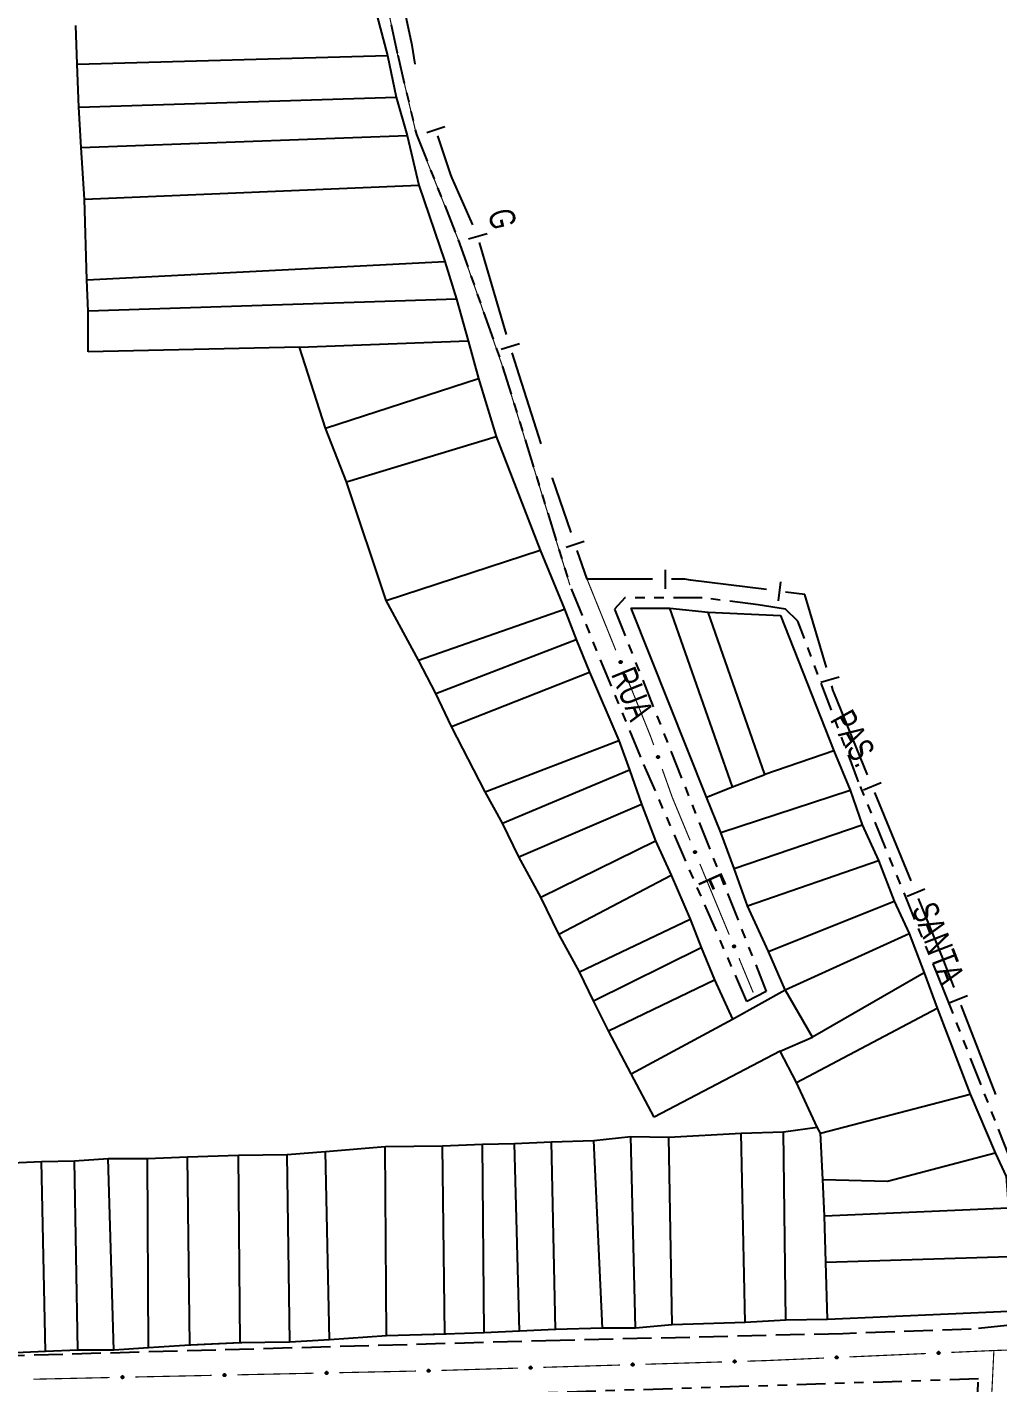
# Model space of a CAD drawing. Extents: x 203604 to 204690, y 4848469 to 4850418.
# Drawn here: x 204088.3 to 204240.5, y 4849524.5 to 4849737 of the extents above; entities that cross this region are included whole.
import ezdxf

# ---------------------------------------------------------------- set-up
doc = ezdxf.new("R2010")
doc.units = 0
doc.header["$LTSCALE"] = 1.5
doc.header["$MEASUREMENT"] = 0
doc.linetypes.add('TRACO_11', pattern=[8, 3, -1, 3, -1])
doc.linetypes.add('TRACO_25', pattern=[8, 3, -1, 1, -1, 1, -1])
for name, color, linetype in [('CD_MALHA_LOTES', 7, 'CONTINUOUS'), ('LM-LIM-SETORES-BAIRROS', 7, 'CONTINUOUS'), ('RU-QUADRA', 210, 'CONTINUOUS'), ('SV-EIXO-RUA-N-PAV', 6, 'CONTINUOUS'), ('SV-EIXO-RUA-PAV', 20, 'CONTINUOUS'), ('SV-RUA-NAO-PAV', 7, 'CONTINUOUS'), ('SV-RUA-PAVIM', 7, 'CONTINUOUS'), ('SV-TXT-RUA-N-PAV', 7, 'CONTINUOUS'), ('SV-TXT-VIA-ATUAL', 250, 'CONTINUOUS')]:
    doc.layers.add(name, color=color, linetype=linetype)
doc.styles.add('ARIAL', font='ARIAL.SHX')

msp = doc.modelspace()

# ---------------------------------------------------------------- linework, layer by layer
at = {"layer": 'CD_MALHA_LOTES', "linetype": 'Continuous', "flags": 128}
for points in [[(204096.148328, 4849731.169694), (204095.902147, 4849737.201137)], [(204143.16897, 4849738.61668), (204144.769149, 4849732.523691)], [(204096.148328, 4849731.169694), (204144.769149, 4849732.523691)], [(204096.39451, 4849724.399706), (204096.148328, 4849731.169694)], [(204144.769149, 4849732.523691), (204146.123146, 4849725.999885)], [(204096.39451, 4849724.399706), (204146.123146, 4849725.999885)], [(204096.763782, 4849718.122081), (204096.39451, 4849724.399706)], [(204146.123146, 4849725.999885), (204147.846416, 4849719.968441)], [(204096.763782, 4849718.122081), (204147.846416, 4849719.968441)], [(204097.256145, 4849709.998096), (204096.763782, 4849718.122081)], [(204147.846416, 4849719.968441), (204149.692776, 4849712.213728)], [(204097.256145, 4849709.998096), (204149.692776, 4849712.213728)], [(204149.692776, 4849712.213728), (204153.754769, 4849700.212386)], [(204097.625417, 4849697.381301), (204097.256145, 4849709.998096)], [(204097.625417, 4849697.381301), (204153.754769, 4849700.212386)], [(204153.754769, 4849700.212386), (204155.601129, 4849694.304033)], [(204097.871598, 4849692.457673), (204097.625417, 4849697.381301)], [(204155.601129, 4849694.304033), (204097.871598, 4849692.457673)], [(204097.871598, 4849686.056958), (204097.871598, 4849692.457673)], [(204155.601129, 4849694.304033), (204157.447489, 4849687.780227)], [(204130.982992, 4849686.795502), (204097.871598, 4849686.056958)], [(204130.982992, 4849686.795502), (204157.447489, 4849687.780227)], [(204135.044985, 4849674.117161), (204130.982992, 4849686.795502)], [(204157.447489, 4849687.780227), (204159.047668, 4849681.871874)], [(204135.044985, 4849674.117161), (204159.047668, 4849681.871874)], [(204159.047668, 4849681.871874), (204161.817209, 4849672.824709)], [(204138.368433, 4849665.685449), (204135.044985, 4849674.117161)], [(204138.368433, 4849665.685449), (204161.817209, 4849672.824709)], [(204161.817209, 4849672.824709), (204168.710287, 4849654.97656)], [(204144.584513, 4849647.098756), (204138.368433, 4849665.685449)], [(204144.584513, 4849647.098756), (204168.710287, 4849654.97656)], [(204168.710287, 4849654.97656), (204172.526098, 4849645.744758)], [(204149.631231, 4849637.743864), (204144.584513, 4849647.098756)], [(204149.631231, 4849637.743864), (204172.526098, 4849645.744758)], [(204172.526098, 4849645.744758), (204174.372459, 4849641.005767)], [(204194.805512, 4849616.264539), (204182.988807, 4849645.867849)], [(204182.988807, 4849645.867849), (204189.02025, 4849645.867849)], [(204198.867505, 4849617.864718), (204189.02025, 4849645.867849)], [(204189.02025, 4849645.867849), (204195.051694, 4849645.252396)], [(204203.914223, 4849619.834169), (204195.051694, 4849645.252396)], [(204195.051694, 4849645.252396), (204206.376037, 4849644.760033)], [(204206.376037, 4849644.760033), (204214.746203, 4849623.52689)], [(204152.339226, 4849632.51251), (204174.372459, 4849641.005767)], [(204174.372459, 4849641.005767), (204176.465, 4849635.835958)], [(204152.339226, 4849632.51251), (204149.631231, 4849637.743864)], [(204154.80104, 4849627.342701), (204176.465, 4849635.835958)], [(204176.465, 4849635.835958), (204181.019356, 4849625.127069)], [(204154.80104, 4849627.342701), (204152.339226, 4849632.51251)], [(204160.093939, 4849617.126174), (204154.80104, 4849627.342701)], [(204160.093939, 4849617.126174), (204181.019356, 4849625.127069)], [(204181.019356, 4849625.127069), (204182.742625, 4849620.572713)], [(204214.746203, 4849623.52689), (204203.914223, 4849619.834169)], [(204214.746203, 4849623.52689), (204217.331108, 4849617.372355)], [(204162.801934, 4849612.202547), (204182.742625, 4849620.572713)], [(204182.742625, 4849620.572713), (204184.588986, 4849615.156723)], [(204198.867505, 4849617.864718), (204203.914223, 4849619.834169)], [(204162.801934, 4849612.202547), (204160.093939, 4849617.126174)], [(204194.805512, 4849616.264539), (204198.867505, 4849617.864718)], [(204197.021145, 4849610.725458), (204194.805512, 4849616.264539)], [(204197.021145, 4849610.725458), (204217.331108, 4849617.372355)], [(204217.331108, 4849617.372355), (204219.177468, 4849611.956365)], [(204165.386839, 4849606.909647), (204184.588986, 4849615.156723)], [(204184.588986, 4849615.156723), (204186.804618, 4849609.433006)], [(204165.386839, 4849606.909647), (204162.801934, 4849612.202547)], [(204199.113686, 4849605.063287), (204219.177468, 4849611.956365)], [(204219.177468, 4849611.956365), (204221.762372, 4849606.355739)], [(204199.113686, 4849605.063287), (204197.021145, 4849610.725458)], [(204168.833378, 4849600.570477), (204186.804618, 4849609.433006)], [(204186.804618, 4849609.433006), (204189.266432, 4849604.017016)], [(204168.833378, 4849600.570477), (204165.386839, 4849606.909647)], [(204201.206228, 4849599.216479), (204221.762372, 4849606.355739)], [(204221.762372, 4849606.355739), (204224.224186, 4849599.955023)], [(204171.664464, 4849594.785215), (204189.266432, 4849604.017016)], [(204189.266432, 4849604.017016), (204192.220608, 4849597.123938)], [(204201.206228, 4849599.216479), (204199.113686, 4849605.063287)], [(204171.664464, 4849594.785215), (204168.833378, 4849600.570477)], [(204204.529676, 4849592.07722), (204201.206228, 4849599.216479)], [(204204.529676, 4849592.07722), (204224.224186, 4849599.955023)], [(204224.224186, 4849599.955023), (204226.562909, 4849594.908305)], [(204174.864821, 4849588.876862), (204192.220608, 4849597.123938)], [(204192.220608, 4849597.123938), (204193.943878, 4849592.692673)], [(204174.864821, 4849588.876862), (204171.664464, 4849594.785215)], [(204207.114581, 4849586.045776), (204226.562909, 4849594.908305)], [(204226.562909, 4849594.908305), (204228.901632, 4849588.753771)], [(204177.080454, 4849584.322506), (204193.943878, 4849592.692673)], [(204193.943878, 4849592.692673), (204196.036419, 4849587.645955)], [(204207.114581, 4849586.045776), (204204.529676, 4849592.07722)], [(204177.080454, 4849584.322506), (204174.864821, 4849588.876862)], [(204228.901632, 4849588.753771), (204211.422755, 4849578.660335)], [(204228.901632, 4849588.753771), (204230.932628, 4849583.21469)], [(204179.419177, 4849579.64506), (204196.036419, 4849587.645955)], [(204196.036419, 4849587.645955), (204198.867505, 4849581.491421)], [(204179.419177, 4849579.64506), (204177.080454, 4849584.322506)], [(204198.867505, 4849581.491421), (204207.114581, 4849586.045776)], [(204211.422755, 4849578.660335), (204207.114581, 4849586.045776)], [(204208.899396, 4849571.521075), (204230.932628, 4849583.21469)], [(204230.932628, 4849583.21469), (204236.102437, 4849569.73626)], [(204182.988807, 4849572.875073), (204198.867505, 4849581.491421)], [(204182.988807, 4849572.875073), (204179.419177, 4849579.64506)], [(204206.314491, 4849576.444703), (204211.422755, 4849578.660335)], [(204206.314491, 4849576.444703), (204186.558436, 4849566.105085)], [(204208.899396, 4849571.521075), (204206.314491, 4849576.444703)], [(204186.558436, 4849566.105085), (204182.988807, 4849572.875073)], [(204212.161299, 4849564.566452), (204208.899396, 4849571.521075)], [(204212.653662, 4849563.581726), (204236.102437, 4849569.73626)], [(204236.102437, 4849569.73626), (204240.041339, 4849560.504459)], [(204177.141999, 4849562.47391), (204182.927261, 4849563.089363)], [(204183.665805, 4849533.055236), (204182.927261, 4849563.089363)], [(204182.927261, 4849563.089363), (204188.89716, 4849562.966273)], [(204188.89716, 4849562.966273), (204200.221503, 4849563.581726)], [(204189.389522, 4849533.547599), (204188.89716, 4849562.966273)], [(204200.221503, 4849563.581726), (204206.8684, 4849563.827907)], [(204200.836956, 4849533.916871), (204200.221503, 4849563.581726)], [(204206.8684, 4849563.827907), (204212.161299, 4849564.566452)], [(204207.237672, 4849534.286143), (204206.8684, 4849563.827907)], [(204212.653662, 4849563.581726), (204212.161299, 4849564.566452)], [(204213.022934, 4849556.319376), (204212.653662, 4849563.581726)], [(204129.075087, 4849560.258278), (204135.044985, 4849560.75064)], [(204135.044985, 4849560.75064), (204144.399877, 4849561.489184)], [(204135.660438, 4849531.208876), (204135.044985, 4849560.75064)], [(204144.399877, 4849561.489184), (204153.385497, 4849561.612275)], [(204144.646058, 4849531.824329), (204144.399877, 4849561.489184)], [(204153.385497, 4849561.612275), (204159.663122, 4849561.858456)], [(204153.754769, 4849532.070511), (204153.385497, 4849561.612275)], [(204159.663122, 4849561.858456), (204164.70984, 4849561.981547)], [(204159.909303, 4849532.316692), (204159.663122, 4849561.858456)], [(204164.70984, 4849561.981547), (204170.495102, 4849562.227729)], [(204165.448384, 4849532.562873), (204164.70984, 4849561.981547)], [(204170.495102, 4849562.227729), (204177.141999, 4849562.47391)], [(204171.110556, 4849532.809055), (204170.495102, 4849562.227729)], [(204178.495997, 4849533.055236), (204177.141999, 4849562.47391)], [(204084.700895, 4849558.90428), (204090.547702, 4849559.150461)], [(204090.547702, 4849559.150461), (204095.717511, 4849559.273552)], [(204091.163156, 4849529.362516), (204090.547702, 4849559.150461)], [(204095.717511, 4849559.273552), (204101.01041, 4849559.642824)], [(204096.209874, 4849529.608697), (204095.717511, 4849559.273552)], [(204101.872045, 4849529.608697), (204101.01041, 4849559.642824)], [(204101.01041, 4849559.642824), (204107.164945, 4849559.642824)], [(204107.164945, 4849559.642824), (204113.44257, 4849559.889006)], [(204107.288035, 4849529.977969), (204107.164945, 4849559.642824)], [(204113.44257, 4849559.889006), (204121.443464, 4849560.135187)], [(204113.811842, 4849530.347241), (204113.44257, 4849559.889006)], [(204121.443464, 4849560.135187), (204129.075087, 4849560.258278)], [(204121.689646, 4849530.716513), (204121.443464, 4849560.135187)], [(204129.444359, 4849530.839604), (204129.075087, 4849560.258278)], [(204213.022934, 4849556.319376), (204223.177915, 4849556.073194), (204240.041339, 4849560.504459)], [(204240.041339, 4849560.504459), (204241.764609, 4849556.811738), (204242.133881, 4849551.888111)], [(204213.269115, 4849550.657204), (204213.022934, 4849556.319376)], [(204213.269115, 4849550.657204), (204242.133881, 4849551.888111)], [(204213.515297, 4849543.394854), (204213.269115, 4849550.657204)], [(204213.515297, 4849543.394854), (204242.256971, 4849544.256489)], [(204213.761478, 4849534.409234), (204213.515297, 4849543.394854)], [(204242.133881, 4849535.640141), (204213.761478, 4849534.409234)], [(204178.495997, 4849533.055236), (204171.110556, 4849532.809055)], [(204183.665805, 4849533.055236), (204178.495997, 4849533.055236)], [(204189.389522, 4849533.547599), (204183.665805, 4849533.055236)], [(204200.836956, 4849533.916871), (204189.389522, 4849533.547599)], [(204207.237672, 4849534.286143), (204200.836956, 4849533.916871)], [(204213.761478, 4849534.409234), (204207.237672, 4849534.286143)], [(204135.660438, 4849531.208876), (204129.444359, 4849530.839604)], [(204144.646058, 4849531.824329), (204135.660438, 4849531.208876)], [(204153.754769, 4849532.070511), (204144.646058, 4849531.824329)], [(204159.909303, 4849532.316692), (204153.754769, 4849532.070511)], [(204165.448384, 4849532.562873), (204159.909303, 4849532.316692)], [(204171.110556, 4849532.809055), (204165.448384, 4849532.562873)], [(204091.163156, 4849529.362516), (204085.316348, 4849529.116334)], [(204096.209874, 4849529.608697), (204091.163156, 4849529.362516)], [(204101.872045, 4849529.608697), (204096.209874, 4849529.608697)], [(204107.288035, 4849529.977969), (204101.872045, 4849529.608697)], [(204113.811842, 4849530.347241), (204107.288035, 4849529.977969)], [(204121.689646, 4849530.716513), (204113.811842, 4849530.347241)], [(204129.444359, 4849530.839604), (204121.689646, 4849530.716513)]]:
    msp.add_lwpolyline(points, dxfattribs=at)
at = {"layer": 'LM-LIM-SETORES-BAIRROS'}
for points in [[(204148.61, 4849734.34), (204146.136013, 4849745.883592)], [(204148.642235, 4849734.148417), (204148.61, 4849734.34)], [(204149.14, 4849731.19), (204148.642235, 4849734.148417)], [(204153.765139, 4849721.348542), (204150.920682, 4849720.395093)], [(204154.71, 4849713.81), (204152.660727, 4849719.923665)], [(204154.932858, 4849713.304963), (204154.71, 4849713.81)], [(204158.162551, 4849705.985873), (204154.932858, 4849713.304963)], [(204160.382245, 4849704.567199), (204157.502891, 4849703.724988)], [(204163.43436, 4849688.789538), (204159.223305, 4849703.186309)], [(204165.459368, 4849687.334063), (204162.59994, 4849686.426498)], [(204168.87, 4849671.63), (204164.332176, 4849685.927138)], [(204170.660881, 4849666.278668), (204170.64, 4849666.34)], [(204173.561459, 4849657.758888), (204170.660881, 4849666.278668)], [(204175.625995, 4849656.349034), (204172.786069, 4849655.382174)], [(204176.06, 4849650.42), (204174.528318, 4849654.918962)], [(204176.307453, 4849650.42), (204176.06, 4849650.42)], [(204186.307453, 4849650.42), (204176.307453, 4849650.42)], [(204188.307453, 4849651.92), (204188.307453, 4849648.92)], [(204191.39, 4849650.42), (204189.307453, 4849650.42)], [(204192.300203, 4849650.304895), (204191.39, 4849650.42)], [(204204.205385, 4849648.799351), (204192.300203, 4849650.304895)], [(204206.377774, 4849650.036575), (204206.001388, 4849647.06028)], [(204210.21, 4849648.04), (204207.18168, 4849648.422965)], [(204210.478412, 4849647.13125), (204210.21, 4849648.04)], [(204213.594344, 4849636.581797), (204210.478412, 4849647.13125)], [(204215.599438, 4849635.088614), (204212.722315, 4849634.238814)], [(204214.67, 4849632.94), (204214.444143, 4849633.704673)], [(204214.746739, 4849632.752421), (204214.67, 4849632.94)], [(204220.047719, 4849619.794812), (204214.746739, 4849632.752421)], [(204222.193316, 4849618.511687), (204219.416686, 4849617.375763)], [(204226.863263, 4849603.13503), (204221.183643, 4849617.018182)], [(204229.008861, 4849601.851905), (204226.232231, 4849600.715981)], [(204231.93, 4849590.75), (204227.999188, 4849600.358399)], [(204232.154517, 4849590.173538), (204231.93, 4849590.75)], [(204233.606195, 4849586.446256), (204232.154517, 4849590.173538)], [(204235.729765, 4849585.126995), (204232.934303, 4849584.038236)], [(204240.138747, 4849569.673488), (204234.694954, 4849583.650795)]]:
    msp.add_lwpolyline(points, dxfattribs=at)
at = {"layer": 'RU-QUADRA', "linetype": 'Continuous'}
for points in [[(204241.764609, 4849556.811738, 0.18, 0.18, 0), (204240.041339, 4849560.504459, 0.18, 0.18, 0), (204236.102437, 4849569.73626, 0.18, 0.18, 0), (204230.932628, 4849583.21469, 0.18, 0.18, 0), (204228.901632, 4849588.753771, 0.18, 0.18, 0), (204226.562909, 4849594.908305, 0.18, 0.18, 0), (204224.224186, 4849599.955023, 0.18, 0.18, 0), (204221.762372, 4849606.355739, 0.18, 0.18, 0), (204219.177468, 4849611.956365, 0.18, 0.18, 0), (204217.331108, 4849617.372355, 0.18, 0.18, 0), (204214.746203, 4849623.52689, 0.18, 0.18, 0), (204206.376037, 4849644.760033, 0.18, 0.18, 0), (204195.051694, 4849645.252396, 0.18, 0.18, 0), (204189.02025, 4849645.867849, 0.18, 0.18, 0), (204182.988807, 4849645.867849, 0.18, 0.18, 0), (204194.805512, 4849616.264539, 0.18, 0.18, 0), (204197.021145, 4849610.725458, 0.18, 0.18, 0), (204199.113686, 4849605.063287, 0.18, 0.18, 0), (204201.206228, 4849599.216479, 0.18, 0.18, 0), (204204.529676, 4849592.07722, 0.18, 0.18, 0), (204207.114581, 4849586.045776, 0.18, 0.18, 0), (204198.867505, 4849581.491421, 0.18, 0.18, 0), (204196.036419, 4849587.645955, 0.18, 0.18, 0), (204193.943878, 4849592.692673, 0.18, 0.18, 0), (204192.220608, 4849597.123938, 0.18, 0.18, 0), (204189.266432, 4849604.017016, 0.18, 0.18, 0), (204186.804618, 4849609.433006, 0.18, 0.18, 0), (204184.588986, 4849615.156723, 0.18, 0.18, 0), (204182.742625, 4849620.572713, 0.18, 0.18, 0), (204181.019356, 4849625.127069, 0.18, 0.18, 0), (204176.465, 4849635.835958, 0.18, 0.18, 0), (204172.526098, 4849645.744758, 0.18, 0.18, 0), (204168.710287, 4849654.97656, 0.18, 0.18, 0), (204161.817209, 4849672.824709, 0.18, 0.18, 0), (204159.047668, 4849681.871874, 0.18, 0.18, 0), (204155.601129, 4849694.304033, 0.18, 0.18, 0), (204153.754769, 4849700.212386, 0.18, 0.18, 0), (204149.692776, 4849712.213728, 0.18, 0.18, 0), (204147.846416, 4849719.968441, 0.18, 0.18, 0), (204146.123146, 4849725.999885, 0.18, 0.18, 0), (204144.769149, 4849732.523691, 0.18, 0.18, 0), (204143.16897, 4849738.61668, 0.18, 0.18, 0)], [(204085.316348, 4849529.116334, 0.18, 0.18, 0), (204091.163156, 4849529.362516, 0.18, 0.18, 0), (204096.209874, 4849529.608697, 0.18, 0.18, 0), (204101.872045, 4849529.608697, 0.18, 0.18, 0), (204107.288035, 4849529.977969, 0.18, 0.18, 0), (204113.811842, 4849530.347241, 0.18, 0.18, 0), (204121.689646, 4849530.716513, 0.18, 0.18, 0), (204129.444359, 4849530.839604, 0.18, 0.18, 0), (204135.660438, 4849531.208876, 0.18, 0.18, 0), (204144.646058, 4849531.824329, 0.18, 0.18, 0), (204153.754769, 4849532.070511, 0.18, 0.18, 0), (204159.909303, 4849532.316692, 0.18, 0.18, 0), (204165.448384, 4849532.562873, 0.18, 0.18, 0), (204171.110556, 4849532.809055, 0.18, 0.18, 0), (204178.495997, 4849533.055236, 0.18, 0.18, 0), (204183.665805, 4849533.055236, 0.18, 0.18, 0), (204189.389522, 4849533.547599, 0.18, 0.18, 0), (204200.836956, 4849533.916871, 0.18, 0.18, 0), (204207.237672, 4849534.286143, 0.18, 0.18, 0), (204213.761478, 4849534.409234, 0.18, 0.18, 0), (204242.133881, 4849535.640141, 0.18, 0.18, 0)]]:
    msp.add_lwpolyline(points, format="xyseb", dxfattribs=at)
at = {"layer": 'SV-EIXO-RUA-N-PAV', "const_width": 0.18}
for points in [[(204158.96, 4849704.01), (204158.981088, 4849704.014402)], [(204176.071158, 4849650.42), (204176.11, 4849650.32)], [(204176.11, 4849650.32), (204180.567921, 4849639.294404)], [(204182.067299, 4849635.586054), (204185.815745, 4849626.315177)], [(204185.815745, 4849626.315177), (204186.02, 4849625.81)], [(204186.02, 4849625.81), (204186.507498, 4849624.439)], [(204187.847615, 4849620.670169), (204189.187731, 4849616.901338)], [(204189.187731, 4849616.901338), (204189.43, 4849616.22)], [(204189.43, 4849616.22), (204192.217242, 4849609.498086)], [(204193.749353, 4849605.803138), (204198.345684, 4849594.718295)], [(204199.877794, 4849591.023348), (204201.792932, 4849586.404663)], [(204201.792932, 4849586.404663), (204202.11, 4849585.64)], [(204239.84, 4849529.53), (204239.259759, 4849517.544037)]]:
    msp.add_lwpolyline(points, dxfattribs=at)
at = {"layer": 'SV-EIXO-RUA-N-PAV'}
for points in [[(204181.365807, 4849637.614697), (204181.411098, 4849637.596238), (204181.446249, 4849637.571112), (204181.469536, 4849637.541718), (204181.48334, 4849637.510377), (204181.493851, 4849637.476723), (204181.496963, 4849637.440455), (204181.4915, 4849637.399437), (204181.473303, 4849637.353874), (204181.445197, 4849637.319556), (204181.4176, 4849637.295185), (204181.385749, 4849637.278909), (204181.352885, 4849637.269245), (204181.315105, 4849637.267259), (204181.273591, 4849637.273201), (204181.228218, 4849637.292608), (204181.193926, 4849637.317477), (204181.172149, 4849637.3465), (204181.155989, 4849637.378625), (204181.145669, 4849637.413111), (204181.14282, 4849637.44873), (204181.148878, 4849637.490518), (204181.168626, 4849637.535047), (204181.193039, 4849637.569533), (204181.221749, 4849637.591711), (204181.253734, 4849637.606909), (204181.28736, 4849637.617862), (204181.323688, 4849637.622508), (204181.365807, 4849637.614697)], [(204187.233138, 4849622.726842), (204187.277602, 4849622.706471), (204187.311652, 4849622.679872), (204187.333665, 4849622.649512), (204187.346123, 4849622.617612), (204187.355192, 4849622.583541), (204187.356756, 4849622.547174), (204187.349552, 4849622.506425), (204187.329431, 4849622.461678), (204187.299889, 4849622.428589), (204187.27128, 4849622.405414), (204187.238764, 4849622.390509), (204187.205519, 4849622.382254), (204187.167688, 4849622.381878), (204187.126465, 4849622.389582), (204187.08196, 4849622.410904), (204187.048757, 4849622.43721), (204187.028236, 4849622.467134), (204187.013458, 4849622.499918), (204187.004617, 4849622.534813), (204187.003287, 4849622.570521), (204187.011118, 4849622.612012), (204187.032745, 4849622.65566), (204187.058604, 4849622.689075), (204187.088232, 4849622.710011), (204187.120836, 4849622.723833), (204187.154898, 4849622.733345), (204187.19139, 4849622.736439), (204187.233138, 4849622.726842)], [(204193.029949, 4849607.825499), (204193.075402, 4849607.807441), (204193.110774, 4849607.782627), (204193.13432, 4849607.75344), (204193.1484, 4849607.722223), (204193.159209, 4849607.688663), (204193.162641, 4849607.652424), (204193.157541, 4849607.611359), (204193.139747, 4849607.565637), (204193.111946, 4849607.531072), (204193.084566, 4849607.506458), (204193.05286, 4849607.4899), (204193.020083, 4849607.479947), (204192.982322, 4849607.477626), (204192.940757, 4849607.483201), (204192.895214, 4849607.502206), (204192.860703, 4849607.526771), (204192.83867, 4849607.5556), (204192.822227, 4849607.587581), (204192.811603, 4849607.621975), (204192.808439, 4849607.657567), (204192.814127, 4849607.699407), (204192.833481, 4849607.744109), (204192.857588, 4849607.778809), (204192.886101, 4849607.801241), (204192.91795, 4849607.816721), (204192.951478, 4849607.827971), (204192.987763, 4849607.832938), (204193.029949, 4849607.825499)], [(204199.158391, 4849593.045708), (204199.203844, 4849593.027651), (204199.239216, 4849593.002837), (204199.262761, 4849592.97365), (204199.276842, 4849592.942432), (204199.28765, 4849592.908873), (204199.291083, 4849592.872634), (204199.285983, 4849592.831569), (204199.268189, 4849592.785846), (204199.240388, 4849592.751282), (204199.213008, 4849592.726667), (204199.181302, 4849592.71011), (204199.148524, 4849592.700156), (204199.110763, 4849592.697836), (204199.069198, 4849592.703411), (204199.023656, 4849592.722416), (204198.989145, 4849592.746981), (204198.967112, 4849592.77581), (204198.950668, 4849592.807791), (204198.940045, 4849592.842184), (204198.93688, 4849592.877777), (204198.942568, 4849592.919616), (204198.961922, 4849592.964318), (204198.98603, 4849592.999019), (204199.014542, 4849593.02145), (204199.046392, 4849593.03693), (204199.07992, 4849593.04818), (204199.116204, 4849593.053147), (204199.158391, 4849593.045708)]]:
    msp.add_lwpolyline(points, close=True, dxfattribs=at)
for points in [[(204181.14282, 4849637.44873), (204181.228218, 4849637.292608)], [(204181.145669, 4849637.413111), (204181.193926, 4849637.317477)], [(204181.146461, 4849637.427135), (204181.208213, 4849637.310807)], [(204181.148878, 4849637.490518), (204181.273591, 4849637.273201)], [(204181.150119, 4849637.46541), (204181.247566, 4849637.289922)], [(204181.161609, 4849637.509796), (204181.292733, 4849637.27286)], [(204181.168626, 4849637.535047), (204181.315105, 4849637.267259)], [(204181.180718, 4849637.549902), (204181.33125, 4849637.272244)], [(204181.193039, 4849637.569533), (204181.352885, 4849637.269245)], [(204181.207982, 4849637.577116), (204181.367721, 4849637.276687)], [(204181.221749, 4849637.591711), (204181.385749, 4849637.278909)], [(204181.238316, 4849637.59674), (204181.398593, 4849637.287697)], [(204181.253734, 4849637.606909), (204181.4176, 4849637.295185)], [(204181.272983, 4849637.609285), (204181.431187, 4849637.312651)], [(204181.28736, 4849637.617862), (204181.445197, 4849637.319556)], [(204181.307166, 4849637.615747), (204181.45794, 4849637.34113)], [(204181.323688, 4849637.622508), (204181.473303, 4849637.353874)], [(204181.343395, 4849637.617149), (204181.479336, 4849637.379217)], [(204181.365807, 4849637.614697), (204181.4915, 4849637.399437)], [(204181.390069, 4849637.60364), (204181.491069, 4849637.426645)], [(204181.411098, 4849637.596238), (204181.496963, 4849637.440455)], [(204181.431198, 4849637.582001), (204181.491174, 4849637.466427)], [(204181.446249, 4849637.571112), (204181.493851, 4849637.476723)], [(204187.003287, 4849622.570521), (204187.08196, 4849622.410904)], [(204187.004617, 4849622.534813), (204187.048757, 4849622.43721)], [(204187.006004, 4849622.54879), (204187.062748, 4849622.429938)], [(204187.011118, 4849622.612012), (204187.126465, 4849622.389582)], [(204187.011289, 4849622.586875), (204187.101176, 4849622.407397)], [(204187.024659, 4849622.630731), (204187.145575, 4849622.388427)], [(204187.032745, 4849622.65566), (204187.167688, 4849622.381878)], [(204187.045458, 4849622.669987), (204187.184031, 4849622.386171)], [(204187.058604, 4849622.689075), (204187.205519, 4849622.382254)], [(204187.073856, 4849622.696016), (204187.220658, 4849622.389057)], [(204187.088232, 4849622.710011), (204187.238764, 4849622.390509)], [(204187.104998, 4849622.71433), (204187.251971, 4849622.398743)], [(204187.120836, 4849622.723833), (204187.27128, 4849622.405414)], [(204187.140168, 4849622.725387), (204187.285598, 4849622.422286)], [(204187.154898, 4849622.733345), (204187.299889, 4849622.428589)], [(204187.174595, 4849622.730388), (204187.313539, 4849622.4496)], [(204187.19139, 4849622.736439), (204187.329431, 4849622.461678)], [(204187.210851, 4849622.730246), (204187.336538, 4849622.486742)], [(204187.233138, 4849622.726842), (204187.349552, 4849622.506425)], [(204187.256907, 4849622.714762), (204187.350279, 4849622.533626)], [(204187.277602, 4849622.706471), (204187.356756, 4849622.547174)], [(204187.297078, 4849622.691392), (204187.352078, 4849622.573368)], [(204187.311652, 4849622.679872), (204187.355192, 4849622.583541)], [(204192.808439, 4849607.657567), (204192.895214, 4849607.502206)], [(204192.811603, 4849607.621975), (204192.860703, 4849607.526771)], [(204192.81227, 4849607.636005), (204192.875049, 4849607.520228)], [(204192.814127, 4849607.699407), (204192.940757, 4849607.483201)], [(204192.81559, 4849607.674311), (204192.914585, 4849607.499692)], [(204192.826688, 4849607.718797), (204192.959901, 4849607.48303)], [(204192.833481, 4849607.744109), (204192.982322, 4849607.477626)], [(204192.84544, 4849607.75907), (204192.998422, 4849607.482754)], [(204192.857588, 4849607.778809), (204193.020083, 4849607.479947)], [(204192.872463, 4849607.786524), (204193.034852, 4849607.487519)], [(204192.886101, 4849607.801241), (204193.05286, 4849607.4899)], [(204192.902622, 4849607.806416), (204193.065626, 4849607.498802)], [(204192.91795, 4849607.816721), (204193.084566, 4849607.506458)], [(204192.937177, 4849607.819267), (204193.097998, 4849607.524043)], [(204192.951478, 4849607.827971), (204193.111946, 4849607.531072)], [(204192.971302, 4849607.826031), (204193.124498, 4849607.552757)], [(204192.987763, 4849607.832938), (204193.139747, 4849607.565637)], [(204193.007517, 4849607.827753), (204193.145557, 4849607.591033)], [(204193.029949, 4849607.825499), (204193.157541, 4849607.611359)], [(204193.054308, 4849607.814657), (204193.15687, 4849607.638562)], [(204193.075402, 4849607.807441), (204193.162641, 4849607.652424)], [(204193.095627, 4849607.793383), (204193.156623, 4849607.678343)], [(204193.110774, 4849607.782627), (204193.159209, 4849607.688663)], [(204198.93688, 4849592.877777), (204199.023656, 4849592.722416)], [(204198.940045, 4849592.842184), (204198.989145, 4849592.746981)], [(204198.940712, 4849592.856215), (204199.003491, 4849592.740437)], [(204198.942568, 4849592.919616), (204199.069198, 4849592.703411)], [(204198.944032, 4849592.894521), (204199.043027, 4849592.719902)], [(204198.955129, 4849592.939006), (204199.088342, 4849592.703239)], [(204198.961922, 4849592.964318), (204199.110763, 4849592.697836)], [(204198.973882, 4849592.97928), (204199.126863, 4849592.702963)], [(204198.98603, 4849592.999019), (204199.148524, 4849592.700156)], [(204199.000905, 4849593.006734), (204199.163294, 4849592.707729)], [(204199.014542, 4849593.02145), (204199.181302, 4849592.71011)], [(204199.031063, 4849593.026625), (204199.194067, 4849592.719012)], [(204199.046392, 4849593.03693), (204199.213008, 4849592.726667)], [(204199.065618, 4849593.039476), (204199.22644, 4849592.744253)], [(204199.07992, 4849593.04818), (204199.240388, 4849592.751282)], [(204199.099743, 4849593.04624), (204199.25294, 4849592.772967)], [(204199.116204, 4849593.053147), (204199.268189, 4849592.785846)], [(204199.135959, 4849593.047962), (204199.273998, 4849592.811242)], [(204199.158391, 4849593.045708), (204199.285983, 4849592.831569)], [(204199.18275, 4849593.034866), (204199.285311, 4849592.858771)], [(204199.203844, 4849593.027651), (204199.291083, 4849592.872634)], [(204199.224069, 4849593.013593), (204199.285065, 4849592.898553)], [(204199.239216, 4849593.002837), (204199.28765, 4849592.908873)]]:
    msp.add_lwpolyline(points, dxfattribs=at)
at = {"layer": 'SV-EIXO-RUA-PAV', "const_width": 0.18}
for points in [[(204229.173468, 4849529.058319), (204217.185184, 4849528.52819)], [(204239.84, 4849529.53), (204233.169563, 4849529.235029)], [(204240.16286, 4849529.540921), (204239.84, 4849529.53)], [(204245.16, 4849529.71), (204240.16286, 4849529.540921)], [(204165.215741, 4849526.773849), (204153.221223, 4849526.411139)], [(204181.20843, 4849527.257463), (204169.213913, 4849526.894753)], [(204197.20112, 4849527.741078), (204185.206602, 4849527.378367)], [(204204.11, 4849527.95), (204201.199292, 4849527.861981)], [(204204.197876, 4849527.953884), (204204.11, 4849527.95)], [(204213.189089, 4849528.351481), (204204.197876, 4849527.953884)], [(204101.233279, 4849525.294626), (204089.236148, 4849525.03227)], [(204117.229654, 4849525.635187), (204105.232332, 4849525.381667)], [(204133.226083, 4849525.973213), (204121.228761, 4849525.719693)], [(204149.222512, 4849526.31124), (204137.22519, 4849526.05772)]]:
    msp.add_lwpolyline(points, dxfattribs=at)
at = {"layer": 'SV-EIXO-RUA-PAV'}
for points in [[(204231.319919, 4849529.043049), (204231.287411, 4849529.006507), (204231.252001, 4849528.981748), (204231.216523, 4849528.969599), (204231.182373, 4849528.967038), (204231.14714, 4849528.968353), (204231.111911, 4849528.977516), (204231.075063, 4849528.996346), (204231.038178, 4849529.028698), (204231.015199, 4849529.06664), (204231.001427, 4849529.100785), (204230.996706, 4849529.136241), (204230.998557, 4849529.170446), (204231.009285, 4849529.206726), (204231.028732, 4849529.243881), (204231.062161, 4849529.280183), (204231.097044, 4849529.304218), (204231.131668, 4849529.315068), (204231.167343, 4849529.319588), (204231.203297, 4849529.317815), (204231.237826, 4849529.308621), (204231.275201, 4849529.288973), (204231.310594, 4849529.255504), (204231.334963, 4849529.220987), (204231.346296, 4849529.186524), (204231.349956, 4849529.151301), (204231.349067, 4849529.115948), (204231.341331, 4849529.080151), (204231.319919, 4849529.043049)], [(204167.361769, 4849526.728614), (204167.328755, 4849526.692529), (204167.293002, 4849526.668268), (204167.257357, 4849526.656615), (204167.223175, 4849526.654531), (204167.187964, 4849526.656337), (204167.152866, 4849526.665991), (204167.116285, 4849526.685334), (204167.079855, 4849526.718198), (204167.057408, 4849526.756457), (204167.044114, 4849526.790791), (204167.039889, 4849526.826309), (204167.042217, 4849526.860485), (204167.05345, 4849526.896611), (204167.073415, 4849526.933492), (204167.107347, 4849526.969324), (204167.142561, 4849526.992869), (204167.177334, 4849527.003235), (204167.213069, 4849527.007256), (204167.248994, 4849527.004981), (204167.283392, 4849526.995307), (204167.320489, 4849526.975139), (204167.355411, 4849526.941179), (204167.379295, 4849526.906325), (204167.390147, 4849526.871707), (204167.393314, 4849526.836436), (204167.391932, 4849526.801099), (204167.383697, 4849526.765413), (204167.361769, 4849526.728614)], [(204183.354458, 4849527.212228), (204183.321444, 4849527.176143), (204183.285691, 4849527.151882), (204183.250047, 4849527.140229), (204183.215864, 4849527.138145), (204183.180654, 4849527.139951), (204183.145556, 4849527.149605), (204183.108974, 4849527.168948), (204183.072544, 4849527.201812), (204183.050098, 4849527.240071), (204183.036804, 4849527.274405), (204183.032578, 4849527.309923), (204183.034906, 4849527.344099), (204183.04614, 4849527.380225), (204183.066104, 4849527.417106), (204183.100036, 4849527.452938), (204183.135251, 4849527.476483), (204183.170023, 4849527.486849), (204183.205758, 4849527.490871), (204183.241683, 4849527.488595), (204183.276082, 4849527.478921), (204183.313178, 4849527.458753), (204183.348101, 4849527.424793), (204183.371985, 4849527.389939), (204183.382836, 4849527.355321), (204183.386004, 4849527.320051), (204183.384621, 4849527.284713), (204183.376386, 4849527.249027), (204183.354458, 4849527.212228)], [(204199.347148, 4849527.695842), (204199.314134, 4849527.659758), (204199.278381, 4849527.635496), (204199.242736, 4849527.623843), (204199.208554, 4849527.621759), (204199.173343, 4849527.623566), (204199.138245, 4849527.633219), (204199.101664, 4849527.652562), (204199.065234, 4849527.685426), (204199.042787, 4849527.723685), (204199.029493, 4849527.758019), (204199.025268, 4849527.793537), (204199.027596, 4849527.827713), (204199.038829, 4849527.863839), (204199.058794, 4849527.90072), (204199.092726, 4849527.936552), (204199.12794, 4849527.960097), (204199.162713, 4849527.970463), (204199.198448, 4849527.974485), (204199.234373, 4849527.972209), (204199.268771, 4849527.962535), (204199.305868, 4849527.942367), (204199.34079, 4849527.908407), (204199.364674, 4849527.873553), (204199.375526, 4849527.838935), (204199.378693, 4849527.803665), (204199.377311, 4849527.768327), (204199.369076, 4849527.732642), (204199.347148, 4849527.695842)], [(204215.33554, 4849528.33621), (204215.303032, 4849528.299668), (204215.267621, 4849528.27491), (204215.232144, 4849528.26276), (204215.197993, 4849528.260199), (204215.162761, 4849528.261514), (204215.127532, 4849528.270677), (204215.090684, 4849528.289507), (204215.053799, 4849528.321859), (204215.03082, 4849528.359801), (204215.017048, 4849528.393946), (204215.012327, 4849528.429402), (204215.014178, 4849528.463607), (204215.024906, 4849528.499887), (204215.044353, 4849528.537042), (204215.077782, 4849528.573344), (204215.112664, 4849528.597379), (204215.147289, 4849528.608229), (204215.182964, 4849528.612749), (204215.218917, 4849528.610976), (204215.253447, 4849528.601782), (204215.290822, 4849528.582134), (204215.326215, 4849528.548665), (204215.350583, 4849528.514148), (204215.361917, 4849528.479685), (204215.365577, 4849528.444462), (204215.364688, 4849528.409109), (204215.356951, 4849528.373312), (204215.33554, 4849528.33621)], [(204103.378854, 4849525.231439), (204103.345539, 4849525.195632), (204103.309584, 4849525.171671), (204103.273844, 4849525.160317), (204103.239645, 4849525.158518), (204103.204451, 4849525.16062), (204103.169435, 4849525.170566), (204103.133017, 4849525.190215), (204103.096863, 4849525.223382), (204103.074737, 4849525.261828), (204103.061731, 4849525.296272), (204103.057803, 4849525.331824), (204103.060417, 4849525.36598), (204103.071952, 4849525.40201), (204103.092224, 4849525.438722), (204103.126455, 4849525.474269), (204103.161865, 4849525.497519), (204103.196723, 4849525.507593), (204103.23249, 4849525.511316), (204103.268395, 4849525.508741), (204103.302711, 4849525.498779), (204103.339638, 4849525.478301), (204103.374275, 4849525.44405), (204103.397867, 4849525.408998), (204103.408428, 4849525.37429), (204103.4113, 4849525.338994), (204103.409622, 4849525.303669), (204103.401089, 4849525.268054), (204103.378854, 4849525.231439)], [(204119.375181, 4849525.570419), (204119.34184, 4849525.534637), (204119.305868, 4849525.510702), (204119.270119, 4849525.499374), (204119.235919, 4849525.497601), (204119.200726, 4849525.499728), (204119.165717, 4849525.509701), (204119.129314, 4849525.529376), (204119.093184, 4849525.56257), (204119.071087, 4849525.601032), (204119.058106, 4849525.635485), (204119.054204, 4849525.671041), (204119.056843, 4849525.705194), (204119.068405, 4849525.741216), (204119.088704, 4849525.777913), (204119.122961, 4849525.813435), (204119.158388, 4849525.836659), (204119.193254, 4849525.846708), (204119.229024, 4849525.850404), (204119.264927, 4849525.847802), (204119.299235, 4849525.837815), (204119.336147, 4849525.81731), (204119.370759, 4849525.783034), (204119.394325, 4849525.747964), (204119.404861, 4849525.713248), (204119.407707, 4849525.677951), (204119.406003, 4849525.642627), (204119.397443, 4849525.607018), (204119.375181, 4849525.570419)], [(204135.37161, 4849525.908446), (204135.338269, 4849525.872664), (204135.302297, 4849525.848728), (204135.266548, 4849525.8374), (204135.232348, 4849525.835628), (204135.197155, 4849525.837755), (204135.162146, 4849525.847727), (204135.125743, 4849525.867402), (204135.089613, 4849525.900597), (204135.067516, 4849525.939058), (204135.054535, 4849525.973512), (204135.050633, 4849526.009067), (204135.053272, 4849526.043221), (204135.064834, 4849526.079243), (204135.085133, 4849526.11594), (204135.11939, 4849526.151462), (204135.154817, 4849526.174685), (204135.189683, 4849526.184734), (204135.225453, 4849526.188431), (204135.261356, 4849526.185829), (204135.295664, 4849526.175841), (204135.332576, 4849526.155336), (204135.367188, 4849526.12106), (204135.390754, 4849526.08599), (204135.401289, 4849526.051275), (204135.404136, 4849526.015977), (204135.402432, 4849525.980653), (204135.393872, 4849525.945044), (204135.37161, 4849525.908446)], [(204151.368039, 4849526.246472), (204151.334698, 4849526.21069), (204151.298725, 4849526.186755), (204151.262977, 4849526.175427), (204151.228777, 4849526.173654), (204151.193584, 4849526.175781), (204151.158575, 4849526.185754), (204151.122171, 4849526.205429), (204151.086042, 4849526.238623), (204151.063945, 4849526.277085), (204151.050964, 4849526.311538), (204151.047062, 4849526.347094), (204151.049701, 4849526.381247), (204151.061262, 4849526.417269), (204151.081562, 4849526.453966), (204151.115819, 4849526.489488), (204151.151246, 4849526.512712), (204151.186112, 4849526.522761), (204151.221882, 4849526.526457), (204151.257784, 4849526.523855), (204151.292093, 4849526.513868), (204151.329005, 4849526.493363), (204151.363616, 4849526.459086), (204151.387183, 4849526.424017), (204151.397718, 4849526.389301), (204151.400565, 4849526.354004), (204151.398861, 4849526.31868), (204151.390301, 4849526.283071), (204151.368039, 4849526.246472)]]:
    msp.add_lwpolyline(points, close=True, dxfattribs=at)
for points in [[(204231.346296, 4849529.186524), (204230.996706, 4849529.136241)], [(204231.334963, 4849529.220987), (204230.998557, 4849529.170446)], [(204231.337128, 4849529.204371), (204231.000624, 4849529.153978)], [(204231.345512, 4849529.169229), (204231.000708, 4849529.121201)], [(204231.349956, 4849529.151301), (204231.001427, 4849529.100785)], [(204231.320566, 4849529.23915), (204231.0086, 4849529.189843)], [(204231.310594, 4849529.255504), (204231.009285, 4849529.206726)], [(204231.345776, 4849529.132363), (204231.013362, 4849529.082151)], [(204231.349067, 4849529.115948), (204231.015199, 4849529.06664)], [(204231.289129, 4849529.270541), (204231.022027, 4849529.225949)], [(204231.275201, 4849529.288973), (204231.028732, 4849529.243881)], [(204231.340467, 4849529.097982), (204231.031287, 4849529.047431)], [(204231.341331, 4849529.080151), (204231.038178, 4849529.028698)], [(204231.251117, 4849529.296177), (204231.053177, 4849529.262839)], [(204231.329705, 4849529.063359), (204231.060058, 4849529.014557)], [(204231.237826, 4849529.308621), (204231.062161, 4849529.280183)], [(204231.319919, 4849529.043049), (204231.075063, 4849528.996346)], [(204231.216254, 4849529.312392), (204231.08599, 4849529.292973)], [(204231.203297, 4849529.317815), (204231.097044, 4849529.304218)], [(204231.301403, 4849529.023864), (204231.100857, 4849528.987678)], [(204231.287411, 4849529.006507), (204231.111911, 4849528.977516)], [(204231.267286, 4849528.992306), (204231.138326, 4849528.974311)], [(204231.252001, 4849528.981748), (204231.14714, 4849528.968353)], [(204167.390147, 4849526.871707), (204167.039889, 4849526.826309)], [(204167.379295, 4849526.906325), (204167.042217, 4849526.860485)], [(204167.389121, 4849526.854424), (204167.04368, 4849526.811215)], [(204167.381229, 4849526.88968), (204167.044054, 4849526.84399)], [(204167.393314, 4849526.836436), (204167.044114, 4849526.790791)], [(204167.365154, 4849526.924687), (204167.052529, 4849526.87974)], [(204167.355411, 4849526.941179), (204167.05345, 4849526.896611)], [(204167.38887, 4849526.817558), (204167.055788, 4849526.771992)], [(204167.391932, 4849526.801099), (204167.057408, 4849526.756457)], [(204167.334158, 4849526.956514), (204167.06646, 4849526.915655)], [(204167.383082, 4849526.783254), (204167.073227, 4849526.737025)], [(204167.320489, 4849526.975139), (204167.073415, 4849526.933492)], [(204167.383697, 4849526.765413), (204167.079855, 4849526.718198)], [(204167.296508, 4849526.982678), (204167.098121, 4849526.952106)], [(204167.371838, 4849526.748786), (204167.101536, 4849526.703753)], [(204167.283392, 4849526.995307), (204167.107347, 4849526.969324)], [(204167.361769, 4849526.728614), (204167.116285, 4849526.685334)], [(204167.261874, 4849526.999378), (204167.131352, 4849526.981779)], [(204167.342987, 4849526.709689), (204167.141955, 4849526.676307)], [(204167.248994, 4849527.004981), (204167.142561, 4849526.992869)], [(204167.328755, 4849526.692529), (204167.152866, 4849526.665991)], [(204167.308433, 4849526.678611), (204167.179234, 4849526.662418)], [(204167.293002, 4849526.668268), (204167.187964, 4849526.656337)], [(204183.382836, 4849527.355321), (204183.032578, 4849527.309923)], [(204183.371985, 4849527.389939), (204183.034906, 4849527.344099)], [(204183.38181, 4849527.338039), (204183.03637, 4849527.294829)], [(204183.373918, 4849527.373294), (204183.036744, 4849527.327604)], [(204183.386004, 4849527.320051), (204183.036804, 4849527.274405)], [(204183.357843, 4849527.408301), (204183.045219, 4849527.363354)], [(204183.348101, 4849527.424793), (204183.04614, 4849527.380225)], [(204183.38156, 4849527.301172), (204183.048477, 4849527.255606)], [(204183.384621, 4849527.284713), (204183.050098, 4849527.240071)], [(204183.326848, 4849527.440128), (204183.059149, 4849527.399269)], [(204183.375772, 4849527.266868), (204183.065916, 4849527.22064)], [(204183.313178, 4849527.458753), (204183.066104, 4849527.417106)], [(204183.376386, 4849527.249027), (204183.072544, 4849527.201812)], [(204183.289197, 4849527.466292), (204183.090811, 4849527.43572)], [(204183.364528, 4849527.2324), (204183.094225, 4849527.187367)], [(204183.276082, 4849527.478921), (204183.100036, 4849527.452938)], [(204183.354458, 4849527.212228), (204183.108974, 4849527.168948)], [(204183.254564, 4849527.482992), (204183.124042, 4849527.465393)], [(204183.335677, 4849527.193303), (204183.134644, 4849527.159921)], [(204183.241683, 4849527.488595), (204183.135251, 4849527.476483)], [(204183.321444, 4849527.176143), (204183.145556, 4849527.149605)], [(204183.301123, 4849527.162225), (204183.171923, 4849527.146032)], [(204183.285691, 4849527.151882), (204183.180654, 4849527.139951)], [(204199.375526, 4849527.838935), (204199.025268, 4849527.793537)], [(204199.364674, 4849527.873553), (204199.027596, 4849527.827713)], [(204199.3745, 4849527.821653), (204199.029059, 4849527.778443)], [(204199.366608, 4849527.856908), (204199.029433, 4849527.811218)], [(204199.378693, 4849527.803665), (204199.029493, 4849527.758019)], [(204199.350533, 4849527.891916), (204199.037908, 4849527.846968)], [(204199.34079, 4849527.908407), (204199.038829, 4849527.863839)], [(204199.374249, 4849527.784786), (204199.041167, 4849527.73922)], [(204199.377311, 4849527.768327), (204199.042787, 4849527.723685)], [(204199.319537, 4849527.923742), (204199.051839, 4849527.882883)], [(204199.368461, 4849527.750482), (204199.058606, 4849527.704254)], [(204199.305868, 4849527.942367), (204199.058794, 4849527.90072)], [(204199.369076, 4849527.732642), (204199.065234, 4849527.685426)], [(204199.281887, 4849527.949906), (204199.0835, 4849527.919334)], [(204199.357217, 4849527.716014), (204199.086915, 4849527.670981)], [(204199.268771, 4849527.962535), (204199.092726, 4849527.936552)], [(204199.347148, 4849527.695842), (204199.101664, 4849527.652562)], [(204199.247253, 4849527.966606), (204199.116731, 4849527.949007)], [(204199.328366, 4849527.676917), (204199.127334, 4849527.643535)], [(204199.234373, 4849527.972209), (204199.12794, 4849527.960097)], [(204199.314134, 4849527.659758), (204199.138245, 4849527.633219)], [(204199.293812, 4849527.645839), (204199.164613, 4849527.629646)], [(204199.278381, 4849527.635496), (204199.173343, 4849527.623566)], [(204215.361917, 4849528.479685), (204215.012327, 4849528.429402)], [(204215.350583, 4849528.514148), (204215.014178, 4849528.463607)], [(204215.352749, 4849528.497532), (204215.016245, 4849528.447139)], [(204215.361132, 4849528.46239), (204215.016329, 4849528.414362)], [(204215.365577, 4849528.444462), (204215.017048, 4849528.393946)], [(204215.336187, 4849528.532312), (204215.02422, 4849528.483004)], [(204215.326215, 4849528.548665), (204215.024906, 4849528.499887)], [(204215.361397, 4849528.425524), (204215.028983, 4849528.375312)], [(204215.364688, 4849528.409109), (204215.03082, 4849528.359801)], [(204215.30475, 4849528.563702), (204215.037648, 4849528.51911)], [(204215.290822, 4849528.582134), (204215.044353, 4849528.537042)], [(204215.356088, 4849528.391143), (204215.046908, 4849528.340592)], [(204215.356951, 4849528.373312), (204215.053799, 4849528.321859)], [(204215.266738, 4849528.589338), (204215.068797, 4849528.556)], [(204215.345326, 4849528.35652), (204215.075679, 4849528.307718)], [(204215.253447, 4849528.601782), (204215.077782, 4849528.573344)], [(204215.33554, 4849528.33621), (204215.090684, 4849528.289507)], [(204215.231875, 4849528.605553), (204215.101611, 4849528.586134)], [(204215.218917, 4849528.610976), (204215.112664, 4849528.597379)], [(204215.317024, 4849528.317025), (204215.116477, 4849528.280839)], [(204215.303032, 4849528.299668), (204215.127532, 4849528.270677)], [(204215.282907, 4849528.285467), (204215.153947, 4849528.267472)], [(204215.267621, 4849528.27491), (204215.162761, 4849528.261514)], [(204103.408428, 4849525.37429), (204103.057803, 4849525.331824)], [(204103.397867, 4849525.408998), (204103.060417, 4849525.36598)], [(204103.407257, 4849525.357017), (204103.061468, 4849525.316699)], [(204103.4113, 4849525.338994), (204103.061731, 4849525.296272)], [(204103.399661, 4849525.392337), (204103.062116, 4849525.349469)], [(204103.383879, 4849525.427478), (204103.07089, 4849525.385147)], [(204103.374275, 4849525.44405), (204103.071952, 4849525.40201)], [(204103.406699, 4849525.320154), (204103.073246, 4849525.277376)], [(204103.409622, 4849525.303669), (204103.074737, 4849525.261828)], [(204103.353151, 4849525.459562), (204103.08512, 4849525.420944)], [(204103.400624, 4849525.2859), (204103.090392, 4849525.242265)], [(204103.339638, 4849525.478301), (204103.092224, 4849525.438722)], [(204103.401089, 4849525.268054), (204103.096863, 4849525.223382)], [(204103.315721, 4849525.486041), (204103.117085, 4849525.45713)], [(204103.389092, 4849525.251526), (204103.118422, 4849525.208756)], [(204103.302711, 4849525.498779), (204103.126455, 4849525.474269)], [(204103.378854, 4849525.231439), (204103.133017, 4849525.190215)], [(204103.281228, 4849525.503029), (204103.150564, 4849525.486524)], [(204103.359915, 4849525.212673), (204103.15861, 4849525.180973)], [(204103.268395, 4849525.508741), (204103.161865, 4849525.497519)], [(204103.345539, 4849525.195632), (204103.169435, 4849525.170566)], [(204103.325102, 4849525.181885), (204103.195772, 4849525.166773)], [(204103.309584, 4849525.171671), (204103.204451, 4849525.16062)], [(204119.404861, 4849525.713248), (204119.054204, 4849525.671041)], [(204119.394325, 4849525.747964), (204119.056843, 4849525.705194)], [(204119.403677, 4849525.695976), (204119.057858, 4849525.655913)], [(204119.407707, 4849525.677951), (204119.058106, 4849525.635485)], [(204119.396107, 4849525.731302), (204119.05853, 4849525.688683)], [(204119.380351, 4849525.766454), (204119.06733, 4849525.724354)], [(204119.370759, 4849525.783034), (204119.068405, 4849525.741216)], [(204119.403091, 4849525.659113), (204119.069608, 4849525.616581)], [(204119.406003, 4849525.642627), (204119.071087, 4849525.601032)], [(204119.349646, 4849525.798561), (204119.081587, 4849525.760141)], [(204119.396991, 4849525.624864), (204119.086728, 4849525.581457)], [(204119.336147, 4849525.81731), (204119.088704, 4849525.777913)], [(204119.397443, 4849525.607018), (204119.093184, 4849525.56257)], [(204119.312236, 4849525.825067), (204119.113579, 4849525.796302)], [(204119.385434, 4849525.590499), (204119.114733, 4849525.547928)], [(204119.299235, 4849525.837815), (204119.122961, 4849525.813435)], [(204119.375181, 4849525.570419), (204119.129314, 4849525.529376)], [(204119.277755, 4849525.842081), (204119.147079, 4849525.825672)], [(204119.356228, 4849525.551667), (204119.1549, 4849525.520116)], [(204119.264927, 4849525.847802), (204119.158388, 4849525.836659)], [(204119.34184, 4849525.534637), (204119.165717, 4849525.509701)], [(204119.321393, 4849525.520904), (204119.192051, 4849525.505888)], [(204119.305868, 4849525.510702), (204119.200726, 4849525.499728)], [(204135.401289, 4849526.051275), (204135.050633, 4849526.009067)], [(204135.390754, 4849526.08599), (204135.053272, 4849526.043221)], [(204135.400106, 4849526.034003), (204135.054287, 4849525.993939)], [(204135.404136, 4849526.015977), (204135.054535, 4849525.973512)], [(204135.392536, 4849526.069328), (204135.054959, 4849526.026709)], [(204135.37678, 4849526.104481), (204135.063759, 4849526.062381)], [(204135.367188, 4849526.12106), (204135.064834, 4849526.079243)], [(204135.39952, 4849525.99714), (204135.066036, 4849525.954607)], [(204135.402432, 4849525.980653), (204135.067516, 4849525.939058)], [(204135.346075, 4849526.136588), (204135.078016, 4849526.098167)], [(204135.39342, 4849525.96289), (204135.083157, 4849525.919484)], [(204135.332576, 4849526.155336), (204135.085133, 4849526.11594)], [(204135.393872, 4849525.945044), (204135.089613, 4849525.900597)], [(204135.308665, 4849526.163094), (204135.110008, 4849526.134329)], [(204135.381863, 4849525.928525), (204135.111162, 4849525.885955)], [(204135.295664, 4849526.175841), (204135.11939, 4849526.151462)], [(204135.37161, 4849525.908446), (204135.125743, 4849525.867402)], [(204135.274184, 4849526.180108), (204135.143508, 4849526.163698)], [(204135.352657, 4849525.889693), (204135.151329, 4849525.858142)], [(204135.261356, 4849526.185829), (204135.154817, 4849526.174685)], [(204135.338269, 4849525.872664), (204135.162146, 4849525.847727)], [(204135.317822, 4849525.858931), (204135.18848, 4849525.843914)], [(204135.302297, 4849525.848728), (204135.197155, 4849525.837755)], [(204151.397718, 4849526.389301), (204151.047062, 4849526.347094)], [(204151.387183, 4849526.424017), (204151.049701, 4849526.381247)], [(204151.396535, 4849526.372029), (204151.050716, 4849526.331966)], [(204151.400565, 4849526.354004), (204151.050964, 4849526.311538)], [(204151.388965, 4849526.407355), (204151.051388, 4849526.364736)], [(204151.373209, 4849526.442507), (204151.060188, 4849526.400407)], [(204151.363616, 4849526.459086), (204151.061262, 4849526.417269)], [(204151.395949, 4849526.335166), (204151.062465, 4849526.292634)], [(204151.398861, 4849526.31868), (204151.063945, 4849526.277085)], [(204151.342504, 4849526.474614), (204151.074445, 4849526.436194)], [(204151.389849, 4849526.300917), (204151.079586, 4849526.25751)], [(204151.329005, 4849526.493363), (204151.081562, 4849526.453966)], [(204151.390301, 4849526.283071), (204151.086042, 4849526.238623)], [(204151.305093, 4849526.50112), (204151.106437, 4849526.472355)], [(204151.378292, 4849526.266552), (204151.107591, 4849526.223981)], [(204151.292093, 4849526.513868), (204151.115819, 4849526.489488)], [(204151.368039, 4849526.246472), (204151.122171, 4849526.205429)], [(204151.270613, 4849526.518134), (204151.139937, 4849526.501725)], [(204151.349086, 4849526.22772), (204151.147758, 4849526.196169)], [(204151.257784, 4849526.523855), (204151.151246, 4849526.512712)], [(204151.334698, 4849526.21069), (204151.158575, 4849526.185754)], [(204151.314251, 4849526.196957), (204151.184909, 4849526.181941)], [(204151.298725, 4849526.186755), (204151.193584, 4849526.175781)]]:
    msp.add_lwpolyline(points, dxfattribs=at)
at = {"layer": 'SV-RUA-NAO-PAV', "linetype": 'TRACO_25'}
for points in [[(204118.35, 4849841.54, 8.04), (204123.22, 4849840.39, 8.04), (204129.87, 4849831.97, 8.04), (204133.35, 4849824.62, 8.04), (204135.93, 4849811.96, 8.05), (204137.47, 4849798.22, 8.06), (204139.09, 4849777.88, 8.09), (204140.75, 4849762.33, 8.01), (204142.92, 4849749.1, 7.62), (204146.38, 4849732.57, 7.6), (204149.31, 4849720.15, 7.5), (204155.88, 4849703.63, 7.49), (204162.83, 4849683.74, 6.93), (204173.38, 4849649.49, 6.93)], [(204241.89, 4849533.47, 5.52), (204243.35, 4849535.01, 5.52), (204243.62, 4849537.33, 5.52), (204243.77, 4849551.59, 5.53), (204243.74, 4849554.48, 5.59), (204242.24, 4849560.02, 5.7), (204232.01, 4849585.99, 5.85), (204218.62, 4849618.68, 6.29), (204209.09, 4849643.88, 6.61), (204207.16, 4849645.73, 6.63), (204202.91, 4849646.44, 6.68), (204194.11, 4849647.51, 6.75), (204181.99, 4849647.52, 6.78), (204180.36, 4849645.76, 6.71), (204204.15, 4849585.83, 6.76), (204201.11, 4849584.24, 6.63), (204184.47, 4849622.56, 6.59), (204173.38, 4849649.49, 6.59)], [(204236.8, 4849508.06, 3.86), (204237.41, 4849525.07, 5.91), (204107.44, 4849520.92, 5.91)]]:
    msp.add_polyline3d(points, dxfattribs=at)
at = {"layer": 'SV-RUA-PAVIM', "linetype": 'TRACO_11'}
msp.add_polyline3d([(204241.89, 4849533.47, 5.52), (204236.28, 4849532.86, 5.49), (204216.15, 4849532.16, 4.85), (204171.83, 4849531.11, 3.44), (204067.76, 4849528.19, 3.44), (203972.32, 4849525.74, 3.44), (203921.41, 4849523.79, 3.44)], dxfattribs=at)
at = {"layer": 'SV-TXT-VIA-ATUAL', "linetype": 'TRACO_25', "const_width": 0.18, "flags": 128}
msp.add_lwpolyline([(204118.345378, 4849841.536504), (204123.215548, 4849840.38669), (204129.865751, 4849831.966729), (204133.345845, 4849824.616657), (204135.925885, 4849811.95638), (204137.465883, 4849798.216021), (204139.085855, 4849777.87546), (204140.745849, 4849762.325051), (204142.915872, 4849749.104736), (204146.375927, 4849732.574378), (204149.30598, 4849720.154123), (204155.876146, 4849703.633906), (204162.826312, 4849683.743602), (204173.376547, 4849649.493012)], dxfattribs=at)

# ---------------------------------------------------------------- texts
at = {"layer": 'SV-TXT-RUA-N-PAV', "style": 'ARIAL', "width": 0.7}
msp.add_text('G', height=4, rotation=283, dxfattribs=at).set_placement((204160.516857, 4849707.956152))
at = {"layer": 'SV-TXT-VIA-ATUAL', "style": 'ARIAL', "width": 0.7}
for s, rotation, p in [('RUA', 292, (204179.794335, 4849635.554387)), ('PAS.', 299, (204214.072687, 4849628.413064)), ('F', 294, (204193.362849, 4849603.061366)), ('SANTA', 291, (204226.927069, 4849598.776572))]:
    msp.add_text(s, height=4, rotation=rotation, dxfattribs=at).set_placement(p)

doc.saveas('drawing.dxf')
